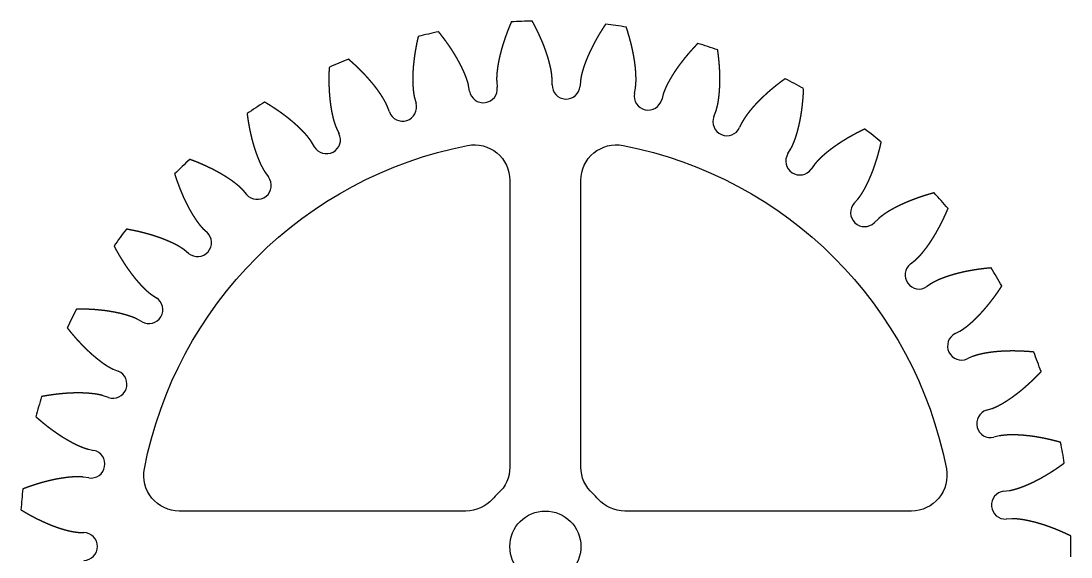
# Model space of a CAD drawing. Header units: millimetres. Extents: x -74 to 74, y -74 to 74.
# Drawn here: x -73.8 to 74, y -1.5 to 74 of the extents above; entities that cross this region are included whole.
import ezdxf

# ---------------------------------------------------------------- set-up
doc = ezdxf.new("R2010")
doc.units = ezdxf.units.MM
doc.layers.get('0').update_dxf_attribs({"linetype": 'CONTINUOUS'})

msp = doc.modelspace()

# ---------------------------------------------------------------- linework, layer by layer
for p, q in [((-6.85, 65.42), (-6.77, 64.65)), ((0.95, 64.99), (0.96, 65.77)), ((4.94, 65.59), (4.88, 64.82)), ((-10.67, 64.12), (-10.8, 64.89)), ((12.54, 63.78), (12.69, 64.54)), ((16.58, 63.66), (16.38, 62.9)), ((-18.42, 63.15), (-18.2, 62.4)), ((-21.95, 61.18), (-22.21, 61.91)), ((23.72, 60.52), (24.01, 61.24)), ((27.68, 59.67), (27.35, 58.97)), ((-29.4, 58.84), (-29.05, 58.15)), ((-32.52, 56.28), (-32.91, 56.95)), ((34.15, 55.31), (34.56, 55.97)), ((37.89, 53.77), (37.44, 53.14)), ((-39.43, 52.65), (-38.97, 52.02)), ((-42.05, 49.57), (-42.55, 50.16)), ((43.47, 48.32), (43.99, 48.9)), ((46.88, 46.14), (46.32, 45.6)), ((-48.2, 44.76), (-47.63, 44.23)), ((-50.22, 41.26), (-50.83, 41.76)), ((51.4, 39.78), (52.02, 40.26)), ((54.36, 37.03), (53.72, 36.59)), ((-55.42, 35.43), (-54.76, 35.02)), ((-56.78, 31.63), (-57.46, 32.01)), ((57.68, 29.97), (58.37, 30.32)), ((60.1, 26.73), (59.39, 26.41)), ((-60.85, 24.97), (-60.13, 24.67)), ((-61.52, 20.98), (-62.26, 21.23)), ((62.1, 19.18), (62.85, 19.41)), ((63.91, 15.57), (63.15, 15.38)), ((-64.34, 13.7), (-63.57, 13.54)), ((-64.28, 9.66), (-65.05, 9.78)), ((64.53, 7.79), (65.3, 7.88)), ((65.66, 3.91), (64.89, 3.86)), ((-65.75, 1.99), (-64.97, 1.97))]:
    msp.add_line(p, q)
for points in [[(-11.18, 5), (-51.54, 5, -0.471527), (-56.45, 10.95, -0.305916), (-10.95, 56.45, -0.471527), (-5, 51.54), (-5, 11.18, -0.213422), (-6.67, 7.45, 0.027842), (-7.45, 6.67, -0.213422)], [(5, 11.18), (5, 51.54, -0.471527), (10.95, 56.45, -0.305916), (56.45, 10.95, -0.471527), (51.54, 5), (11.18, 5, -0.213422), (7.45, 6.67, 0.027842), (6.67, 7.45, -0.213422)]]:
    msp.add_lwpolyline(points, format="xyb", close=True)
msp.add_circle((0, 0), 5)
for centre, radius, start, end in [((0, 0), 74, 91.4297, 93.7131), ((0, 0), 74, 101.7154, 103.9989), ((0, 0), 74, 81.144, 83.4274), ((0, 0), 74, 70.8583, 73.1417), ((0, 0), 74, 112.0011, 114.2846), ((0, 0), 74, 60.5726, 62.856), ((-8.73, 64.44), 1.97, -170.5478, 5.9764), ((2.92, 64.96), 1.97, 179.1665, 355.6906), ((14.47, 63.4), 1.97, 168.8808, 345.4049), ((0, 0), 74, 122.2869, 124.5703), ((-20.1, 61.85), 1.97, -160.2621, 16.2621), ((25.56, 59.8), 1.97, 158.5951, 335.1192), ((-30.82, 57.27), 1.97, -149.9764, 26.5478), ((0, 0), 74, 50.2869, 52.5703), ((35.82, 54.27), 1.97, 148.3094, 324.8335), ((0, 0), 74, 132.5726, 134.856), ((-40.55, 50.84), 1.97, -139.6906, 36.8335), ((0, 0), 74, 40.0011, 42.2846), ((44.94, 47), 1.97, 138.0236, 314.5478), ((0, 0), 74, 142.8583, 145.1417), ((-48.97, 42.79), 1.97, -129.4049, 47.1192), ((52.61, 38.22), 1.97, 127.7379, 304.2621), ((0, 0), 74, 29.7154, 31.9989), ((-55.82, 33.35), 1.97, -119.1192, 57.4049), ((0, 0), 74, 153.144, 155.4274), ((58.59, 28.22), 1.97, 117.4522, 293.9764), ((0, 0), 74, 19.4297, 21.7131), ((-60.88, 22.85), 1.97, -108.8335, 67.6906), ((0, 0), 74, 163.4297, 165.7131), ((62.69, 17.3), 1.97, 107.1665, 283.6906), ((-63.98, 11.61), 1.97, -98.5478, 77.9764), ((0, 0), 74, 9.144, 11.4274), ((0, 0), 74, 173.7154, 175.9989), ((64.77, 5.83), 1.97, 96.8808, 273.4049), ((-65.03, 0), 1.97, -88.2621, 88.2621), ((0, 0), 74, -1.1417, 1.1417)]:
    msp.add_arc(centre, radius, start, end)
for points in [[(0.96, 65.77), (0.96, 65.81), (0.95, 65.88), (0.94, 66), (0.93, 66.15), (0.91, 66.33), (0.89, 66.52), (0.87, 66.71), (0.84, 66.89), (0.8, 67.08), (0.77, 67.26), (0.73, 67.45), (0.68, 67.64), (0.64, 67.82), (0.59, 68.01), (0.55, 68.19), (0.5, 68.38), (0.45, 68.56), (0.39, 68.75), (0.34, 68.93), (0.28, 69.11), (0.22, 69.3), (0.16, 69.48), (0.1, 69.66), (0.03, 69.85), (-0.04, 70.03), (-0.1, 70.21), (-0.17, 70.39), (-0.24, 70.58), (-0.31, 70.76), (-0.39, 70.94), (-0.46, 71.12), (-0.54, 71.3), (-0.62, 71.48), (-0.7, 71.66), (-0.78, 71.84), (-0.86, 72.02), (-0.94, 72.2), (-1.03, 72.38), (-1.11, 72.56), (-1.2, 72.74), (-1.29, 72.91), (-1.38, 73.09), (-1.47, 73.27), (-1.56, 73.45), (-1.66, 73.62), (-1.73, 73.77), (-1.79, 73.87), (-1.83, 73.94), (-1.85, 73.98)], [(-10.8, 64.89), (-10.81, 64.92), (-10.83, 65), (-10.85, 65.1), (-10.89, 65.25), (-10.94, 65.43), (-11, 65.61), (-11.06, 65.79), (-11.12, 65.97), (-11.19, 66.14), (-11.26, 66.32), (-11.33, 66.5), (-11.4, 66.67), (-11.48, 66.85), (-11.56, 67.02), (-11.64, 67.19), (-11.72, 67.37), (-11.8, 67.54), (-11.89, 67.71), (-11.98, 67.88), (-12.07, 68.05), (-12.16, 68.22), (-12.25, 68.39), (-12.35, 68.56), (-12.44, 68.73), (-12.54, 68.9), (-12.64, 69.06), (-12.74, 69.23), (-12.84, 69.4), (-12.94, 69.56), (-13.05, 69.73), (-13.15, 69.89), (-13.26, 70.06), (-13.37, 70.22), (-13.48, 70.38), (-13.59, 70.55), (-13.71, 70.71), (-13.82, 70.87), (-13.93, 71.03), (-14.05, 71.19), (-14.17, 71.35), (-14.29, 71.51), (-14.41, 71.67), (-14.53, 71.83), (-14.65, 71.99), (-14.78, 72.15), (-14.87, 72.27), (-14.95, 72.36), (-15, 72.43), (-15.03, 72.46)], [(-4.79, 73.84), (-4.81, 73.81), (-4.84, 73.73), (-4.89, 73.62), (-4.95, 73.48), (-5.03, 73.29), (-5.1, 73.11), (-5.18, 72.92), (-5.25, 72.74), (-5.32, 72.55), (-5.4, 72.37), (-5.46, 72.18), (-5.53, 71.99), (-5.6, 71.81), (-5.67, 71.62), (-5.73, 71.43), (-5.79, 71.25), (-5.85, 71.06), (-5.91, 70.87), (-5.97, 70.69), (-6.03, 70.5), (-6.08, 70.31), (-6.14, 70.13), (-6.19, 69.94), (-6.24, 69.75), (-6.29, 69.56), (-6.34, 69.37), (-6.39, 69.19), (-6.43, 69), (-6.47, 68.81), (-6.51, 68.62), (-6.55, 68.43), (-6.59, 68.25), (-6.62, 68.06), (-6.66, 67.87), (-6.69, 67.68), (-6.72, 67.49), (-6.74, 67.3), (-6.77, 67.11), (-6.79, 66.93), (-6.81, 66.74), (-6.83, 66.55), (-6.84, 66.36), (-6.85, 66.17), (-6.86, 65.98), (-6.86, 65.8), (-6.86, 65.65), (-6.85, 65.53), (-6.85, 65.46), (-6.85, 65.42)], [(8.47, 73.51), (8.45, 73.48), (8.4, 73.41), (8.34, 73.31), (8.25, 73.18), (8.14, 73.01), (8.03, 72.84), (7.93, 72.67), (7.82, 72.51), (7.72, 72.34), (7.61, 72.17), (7.51, 72), (7.41, 71.82), (7.31, 71.65), (7.21, 71.48), (7.12, 71.31), (7.02, 71.14), (6.93, 70.96), (6.84, 70.79), (6.75, 70.62), (6.66, 70.44), (6.57, 70.27), (6.48, 70.09), (6.4, 69.92), (6.31, 69.74), (6.23, 69.57), (6.15, 69.39), (6.07, 69.21), (5.99, 69.04), (5.92, 68.86), (5.84, 68.68), (5.77, 68.5), (5.7, 68.33), (5.63, 68.15), (5.57, 67.97), (5.5, 67.79), (5.44, 67.61), (5.38, 67.43), (5.32, 67.24), (5.27, 67.06), (5.21, 66.88), (5.16, 66.7), (5.12, 66.52), (5.07, 66.33), (5.04, 66.15), (5, 65.96), (4.98, 65.82), (4.96, 65.7), (4.95, 65.63), (4.94, 65.59)], [(12.69, 64.54), (12.69, 64.58), (12.7, 64.66), (12.71, 64.77), (12.73, 64.92), (12.74, 65.1), (12.76, 65.29), (12.76, 65.48), (12.77, 65.67), (12.77, 65.86), (12.76, 66.05), (12.76, 66.24), (12.75, 66.43), (12.74, 66.62), (12.73, 66.81), (12.71, 67), (12.7, 67.19), (12.68, 67.38), (12.66, 67.57), (12.64, 67.76), (12.61, 67.95), (12.59, 68.14), (12.56, 68.34), (12.53, 68.53), (12.5, 68.72), (12.47, 68.91), (12.44, 69.1), (12.4, 69.29), (12.36, 69.48), (12.32, 69.68), (12.28, 69.87), (12.24, 70.06), (12.2, 70.25), (12.16, 70.44), (12.11, 70.63), (12.06, 70.83), (12.01, 71.02), (11.96, 71.21), (11.91, 71.4), (11.86, 71.59), (11.81, 71.78), (11.75, 71.97), (11.69, 72.16), (11.64, 72.35), (11.58, 72.55), (11.52, 72.74), (11.47, 72.89), (11.43, 73), (11.41, 73.08), (11.39, 73.12)], [(-17.9, 71.8), (-17.91, 71.76), (-17.93, 71.68), (-17.96, 71.57), (-17.99, 71.41), (-18.03, 71.22), (-18.08, 71.02), (-18.12, 70.83), (-18.16, 70.63), (-18.19, 70.43), (-18.23, 70.24), (-18.26, 70.04), (-18.3, 69.85), (-18.33, 69.65), (-18.36, 69.46), (-18.39, 69.26), (-18.42, 69.07), (-18.45, 68.87), (-18.47, 68.68), (-18.5, 68.49), (-18.52, 68.29), (-18.54, 68.1), (-18.56, 67.9), (-18.58, 67.71), (-18.6, 67.51), (-18.61, 67.32), (-18.62, 67.13), (-18.64, 66.93), (-18.65, 66.74), (-18.66, 66.55), (-18.66, 66.36), (-18.67, 66.16), (-18.67, 65.97), (-18.67, 65.78), (-18.67, 65.59), (-18.67, 65.4), (-18.66, 65.21), (-18.65, 65.02), (-18.64, 64.83), (-18.63, 64.64), (-18.62, 64.45), (-18.6, 64.26), (-18.58, 64.07), (-18.56, 63.89), (-18.53, 63.7), (-18.5, 63.51), (-18.47, 63.37), (-18.44, 63.26), (-18.43, 63.18), (-18.42, 63.15)], [(21.46, 70.82), (21.43, 70.79), (21.38, 70.73), (21.29, 70.65), (21.18, 70.53), (21.05, 70.38), (20.91, 70.24), (20.77, 70.09), (20.64, 69.94), (20.51, 69.8), (20.38, 69.65), (20.25, 69.5), (20.12, 69.35), (19.99, 69.2), (19.86, 69.04), (19.74, 68.89), (19.61, 68.74), (19.49, 68.59), (19.37, 68.43), (19.25, 68.28), (19.13, 68.12), (19.01, 67.97), (18.89, 67.81), (18.78, 67.65), (18.66, 67.5), (18.55, 67.34), (18.44, 67.18), (18.33, 67.02), (18.22, 66.86), (18.12, 66.7), (18.01, 66.53), (17.91, 66.37), (17.81, 66.21), (17.71, 66.04), (17.61, 65.88), (17.52, 65.71), (17.43, 65.55), (17.33, 65.38), (17.24, 65.21), (17.16, 65.04), (17.07, 64.87), (16.99, 64.7), (16.91, 64.53), (16.84, 64.36), (16.77, 64.19), (16.7, 64.01), (16.65, 63.87), (16.61, 63.76), (16.59, 63.69), (16.58, 63.66)], [(24.01, 61.24), (24.02, 61.28), (24.04, 61.35), (24.07, 61.46), (24.12, 61.6), (24.16, 61.78), (24.21, 61.96), (24.25, 62.15), (24.29, 62.33), (24.32, 62.52), (24.35, 62.71), (24.38, 62.89), (24.41, 63.08), (24.43, 63.27), (24.45, 63.46), (24.47, 63.65), (24.49, 63.84), (24.51, 64.03), (24.52, 64.22), (24.53, 64.42), (24.55, 64.61), (24.55, 64.8), (24.56, 64.99), (24.57, 65.19), (24.57, 65.38), (24.57, 65.58), (24.57, 65.77), (24.57, 65.97), (24.57, 66.16), (24.57, 66.36), (24.56, 66.55), (24.56, 66.75), (24.55, 66.94), (24.54, 67.14), (24.53, 67.34), (24.52, 67.53), (24.5, 67.73), (24.49, 67.93), (24.47, 68.12), (24.45, 68.32), (24.43, 68.52), (24.41, 68.72), (24.39, 68.92), (24.37, 69.11), (24.34, 69.31), (24.32, 69.51), (24.3, 69.67), (24.28, 69.79), (24.27, 69.87), (24.27, 69.91)], [(-22.21, 61.91), (-22.23, 61.95), (-22.26, 62.02), (-22.31, 62.12), (-22.37, 62.26), (-22.45, 62.42), (-22.54, 62.59), (-22.63, 62.76), (-22.72, 62.92), (-22.82, 63.08), (-22.92, 63.24), (-23.02, 63.4), (-23.12, 63.56), (-23.23, 63.72), (-23.34, 63.88), (-23.45, 64.04), (-23.56, 64.19), (-23.67, 64.35), (-23.79, 64.5), (-23.91, 64.65), (-24.02, 64.8), (-24.14, 64.96), (-24.27, 65.11), (-24.39, 65.25), (-24.51, 65.4), (-24.64, 65.55), (-24.77, 65.7), (-24.9, 65.84), (-25.03, 65.99), (-25.16, 66.13), (-25.29, 66.28), (-25.42, 66.42), (-25.56, 66.56), (-25.69, 66.71), (-25.83, 66.85), (-25.97, 66.99), (-26.11, 67.13), (-26.25, 67.26), (-26.39, 67.4), (-26.54, 67.54), (-26.68, 67.68), (-26.83, 67.81), (-26.97, 67.95), (-27.12, 68.08), (-27.27, 68.21), (-27.42, 68.35), (-27.54, 68.45), (-27.63, 68.53), (-27.69, 68.58), (-27.72, 68.61)], [(-30.43, 67.45), (-30.44, 67.41), (-30.44, 67.33), (-30.45, 67.21), (-30.45, 67.05), (-30.46, 66.85), (-30.47, 66.65), (-30.47, 66.45), (-30.47, 66.25), (-30.48, 66.05), (-30.48, 65.86), (-30.48, 65.66), (-30.48, 65.46), (-30.47, 65.26), (-30.47, 65.06), (-30.46, 64.87), (-30.46, 64.67), (-30.45, 64.47), (-30.44, 64.28), (-30.43, 64.08), (-30.42, 63.89), (-30.4, 63.69), (-30.39, 63.5), (-30.37, 63.3), (-30.35, 63.11), (-30.33, 62.92), (-30.31, 62.72), (-30.29, 62.53), (-30.26, 62.34), (-30.24, 62.15), (-30.21, 61.96), (-30.18, 61.77), (-30.15, 61.58), (-30.12, 61.39), (-30.08, 61.2), (-30.04, 61.01), (-30, 60.83), (-29.96, 60.64), (-29.92, 60.46), (-29.87, 60.27), (-29.83, 60.09), (-29.78, 59.91), (-29.72, 59.72), (-29.67, 59.54), (-29.6, 59.37), (-29.54, 59.19), (-29.49, 59.05), (-29.44, 58.95), (-29.41, 58.88), (-29.4, 58.84)], [(33.76, 65.85), (33.73, 65.83), (33.66, 65.78), (33.57, 65.71), (33.44, 65.61), (33.27, 65.5), (33.11, 65.38), (32.96, 65.26), (32.8, 65.13), (32.64, 65.01), (32.48, 64.89), (32.33, 64.77), (32.18, 64.64), (32.02, 64.52), (31.87, 64.39), (31.72, 64.26), (31.57, 64.13), (31.42, 64.01), (31.27, 63.88), (31.13, 63.74), (30.98, 63.61), (30.84, 63.48), (30.7, 63.35), (30.56, 63.21), (30.42, 63.08), (30.28, 62.94), (30.14, 62.81), (30, 62.67), (29.87, 62.53), (29.74, 62.39), (29.6, 62.25), (29.47, 62.11), (29.35, 61.96), (29.22, 61.82), (29.09, 61.68), (28.97, 61.53), (28.85, 61.38), (28.73, 61.24), (28.61, 61.09), (28.5, 60.94), (28.38, 60.78), (28.27, 60.63), (28.16, 60.48), (28.06, 60.32), (27.96, 60.16), (27.86, 60), (27.78, 59.87), (27.73, 59.77), (27.69, 59.71), (27.68, 59.67)], [(34.56, 55.97), (34.57, 56), (34.61, 56.07), (34.66, 56.17), (34.73, 56.3), (34.81, 56.47), (34.88, 56.65), (34.96, 56.82), (35.03, 57), (35.09, 57.17), (35.16, 57.35), (35.22, 57.53), (35.28, 57.71), (35.34, 57.89), (35.39, 58.08), (35.45, 58.26), (35.5, 58.44), (35.55, 58.63), (35.6, 58.81), (35.64, 59), (35.69, 59.19), (35.73, 59.38), (35.77, 59.56), (35.81, 59.75), (35.85, 59.94), (35.89, 60.13), (35.92, 60.33), (35.96, 60.52), (35.99, 60.71), (36.02, 60.9), (36.05, 61.1), (36.08, 61.29), (36.11, 61.48), (36.13, 61.68), (36.16, 61.87), (36.18, 62.07), (36.2, 62.27), (36.22, 62.46), (36.24, 62.66), (36.26, 62.86), (36.28, 63.06), (36.29, 63.25), (36.31, 63.45), (36.32, 63.65), (36.33, 63.85), (36.34, 64.05), (36.35, 64.21), (36.35, 64.33), (36.36, 64.41), (36.36, 64.45)], [(-32.91, 56.95), (-32.93, 56.98), (-32.98, 57.05), (-33.04, 57.14), (-33.13, 57.26), (-33.24, 57.41), (-33.35, 57.56), (-33.47, 57.71), (-33.59, 57.85), (-33.72, 58), (-33.84, 58.14), (-33.97, 58.28), (-34.1, 58.41), (-34.24, 58.55), (-34.37, 58.69), (-34.51, 58.82), (-34.64, 58.95), (-34.78, 59.08), (-34.92, 59.22), (-35.07, 59.34), (-35.21, 59.47), (-35.35, 59.6), (-35.5, 59.73), (-35.65, 59.85), (-35.8, 59.98), (-35.95, 60.1), (-36.1, 60.22), (-36.25, 60.34), (-36.41, 60.46), (-36.56, 60.58), (-36.72, 60.7), (-36.87, 60.81), (-37.03, 60.93), (-37.19, 61.05), (-37.35, 61.16), (-37.51, 61.27), (-37.68, 61.39), (-37.84, 61.5), (-38.01, 61.61), (-38.17, 61.72), (-38.34, 61.82), (-38.5, 61.93), (-38.67, 62.04), (-38.84, 62.14), (-39.01, 62.25), (-39.18, 62.35), (-39.32, 62.44), (-39.42, 62.5), (-39.49, 62.54), (-39.53, 62.56)], [(-41.99, 60.93), (-41.98, 60.89), (-41.97, 60.81), (-41.96, 60.7), (-41.94, 60.54), (-41.91, 60.34), (-41.88, 60.14), (-41.85, 59.94), (-41.82, 59.75), (-41.78, 59.55), (-41.75, 59.35), (-41.71, 59.16), (-41.68, 58.97), (-41.64, 58.77), (-41.6, 58.58), (-41.56, 58.38), (-41.52, 58.19), (-41.47, 58), (-41.43, 57.81), (-41.38, 57.62), (-41.34, 57.43), (-41.29, 57.24), (-41.24, 57.05), (-41.19, 56.86), (-41.13, 56.68), (-41.08, 56.49), (-41.02, 56.3), (-40.97, 56.12), (-40.91, 55.93), (-40.85, 55.75), (-40.79, 55.57), (-40.72, 55.39), (-40.66, 55.21), (-40.59, 55.03), (-40.52, 54.85), (-40.45, 54.67), (-40.38, 54.49), (-40.31, 54.32), (-40.23, 54.14), (-40.16, 53.97), (-40.08, 53.8), (-39.99, 53.63), (-39.91, 53.46), (-39.82, 53.29), (-39.73, 53.13), (-39.63, 52.96), (-39.56, 52.84), (-39.5, 52.74), (-39.45, 52.68), (-39.43, 52.65)], [(44.98, 58.76), (44.94, 58.75), (44.87, 58.71), (44.76, 58.66), (44.61, 58.59), (44.43, 58.5), (44.26, 58.41), (44.08, 58.32), (43.9, 58.23), (43.72, 58.14), (43.55, 58.05), (43.37, 57.95), (43.2, 57.86), (43.03, 57.76), (42.86, 57.66), (42.68, 57.57), (42.51, 57.47), (42.35, 57.37), (42.18, 57.26), (42.01, 57.16), (41.84, 57.06), (41.68, 56.95), (41.52, 56.85), (41.35, 56.74), (41.19, 56.63), (41.03, 56.52), (40.87, 56.41), (40.71, 56.3), (40.55, 56.19), (40.4, 56.08), (40.24, 55.96), (40.09, 55.85), (39.94, 55.73), (39.79, 55.61), (39.64, 55.49), (39.49, 55.37), (39.35, 55.25), (39.2, 55.12), (39.06, 55), (38.92, 54.87), (38.78, 54.74), (38.64, 54.61), (38.51, 54.48), (38.38, 54.34), (38.25, 54.2), (38.12, 54.06), (38.03, 53.95), (37.96, 53.86), (37.91, 53.8), (37.89, 53.77)], [(43.99, 48.9), (44.02, 48.93), (44.06, 48.99), (44.13, 49.08), (44.22, 49.2), (44.33, 49.35), (44.44, 49.51), (44.54, 49.66), (44.64, 49.83), (44.74, 49.99), (44.83, 50.15), (44.93, 50.32), (45.02, 50.48), (45.11, 50.65), (45.19, 50.82), (45.28, 50.99), (45.36, 51.17), (45.44, 51.34), (45.53, 51.51), (45.6, 51.69), (45.68, 51.86), (45.76, 52.04), (45.83, 52.22), (45.91, 52.4), (45.98, 52.58), (46.05, 52.76), (46.12, 52.94), (46.19, 53.12), (46.25, 53.31), (46.32, 53.49), (46.38, 53.68), (46.44, 53.86), (46.5, 54.05), (46.56, 54.24), (46.62, 54.42), (46.68, 54.61), (46.74, 54.8), (46.79, 54.99), (46.85, 55.18), (46.9, 55.37), (46.95, 55.57), (47, 55.76), (47.05, 55.95), (47.1, 56.14), (47.15, 56.34), (47.19, 56.53), (47.23, 56.69), (47.26, 56.81), (47.27, 56.89), (47.28, 56.92)], [(-42.55, 50.16), (-42.58, 50.19), (-42.63, 50.24), (-42.71, 50.32), (-42.82, 50.43), (-42.95, 50.56), (-43.09, 50.68), (-43.24, 50.8), (-43.38, 50.92), (-43.53, 51.04), (-43.68, 51.16), (-43.83, 51.27), (-43.98, 51.39), (-44.14, 51.5), (-44.3, 51.61), (-44.45, 51.71), (-44.61, 51.82), (-44.77, 51.92), (-44.94, 52.03), (-45.1, 52.13), (-45.26, 52.23), (-45.43, 52.33), (-45.59, 52.43), (-45.76, 52.52), (-45.93, 52.62), (-46.1, 52.71), (-46.27, 52.81), (-46.44, 52.9), (-46.62, 52.99), (-46.79, 53.08), (-46.97, 53.17), (-47.14, 53.25), (-47.32, 53.34), (-47.49, 53.42), (-47.67, 53.51), (-47.85, 53.59), (-48.03, 53.67), (-48.21, 53.75), (-48.39, 53.83), (-48.58, 53.91), (-48.76, 53.99), (-48.94, 54.06), (-49.13, 54.14), (-49.31, 54.21), (-49.5, 54.28), (-49.69, 54.35), (-49.84, 54.41), (-49.95, 54.45), (-50.03, 54.48), (-50.06, 54.5)], [(-52.19, 52.46), (-52.18, 52.42), (-52.16, 52.34), (-52.12, 52.23), (-52.07, 52.08), (-52.01, 51.89), (-51.94, 51.7), (-51.88, 51.51), (-51.81, 51.32), (-51.74, 51.13), (-51.67, 50.95), (-51.61, 50.76), (-51.53, 50.58), (-51.46, 50.39), (-51.39, 50.21), (-51.31, 50.03), (-51.24, 49.84), (-51.16, 49.66), (-51.08, 49.48), (-51.01, 49.3), (-50.93, 49.12), (-50.84, 48.95), (-50.76, 48.77), (-50.68, 48.59), (-50.59, 48.42), (-50.51, 48.25), (-50.42, 48.07), (-50.33, 47.9), (-50.24, 47.73), (-50.15, 47.56), (-50.05, 47.39), (-49.96, 47.22), (-49.86, 47.06), (-49.77, 46.89), (-49.67, 46.73), (-49.57, 46.57), (-49.46, 46.41), (-49.36, 46.25), (-49.25, 46.09), (-49.15, 45.93), (-49.04, 45.78), (-48.93, 45.62), (-48.81, 45.47), (-48.7, 45.32), (-48.58, 45.18), (-48.45, 45.04), (-48.35, 44.92), (-48.28, 44.84), (-48.23, 44.79), (-48.2, 44.76)], [(54.75, 49.79), (54.71, 49.78), (54.63, 49.76), (54.51, 49.73), (54.36, 49.68), (54.17, 49.63), (53.97, 49.57), (53.78, 49.51), (53.59, 49.46), (53.4, 49.4), (53.21, 49.34), (53.03, 49.28), (52.84, 49.21), (52.65, 49.15), (52.46, 49.08), (52.28, 49.02), (52.09, 48.95), (51.91, 48.88), (51.72, 48.81), (51.54, 48.74), (51.36, 48.67), (51.18, 48.6), (51, 48.52), (50.82, 48.45), (50.64, 48.37), (50.46, 48.29), (50.29, 48.21), (50.11, 48.13), (49.94, 48.05), (49.76, 47.96), (49.59, 47.88), (49.42, 47.79), (49.25, 47.7), (49.08, 47.61), (48.91, 47.52), (48.74, 47.43), (48.58, 47.33), (48.41, 47.24), (48.25, 47.14), (48.09, 47.04), (47.93, 46.94), (47.77, 46.83), (47.62, 46.72), (47.46, 46.61), (47.31, 46.5), (47.17, 46.39), (47.05, 46.29), (46.96, 46.22), (46.91, 46.17), (46.88, 46.14)], [(52.02, 40.26), (52.05, 40.28), (52.1, 40.33), (52.19, 40.41), (52.3, 40.51), (52.43, 40.64), (52.56, 40.78), (52.69, 40.91), (52.82, 41.05), (52.94, 41.2), (53.07, 41.34), (53.19, 41.49), (53.31, 41.64), (53.42, 41.79), (53.54, 41.94), (53.66, 42.09), (53.77, 42.24), (53.88, 42.4), (53.99, 42.56), (54.1, 42.71), (54.21, 42.87), (54.32, 43.03), (54.42, 43.2), (54.52, 43.36), (54.63, 43.52), (54.73, 43.69), (54.83, 43.86), (54.93, 44.02), (55.03, 44.19), (55.12, 44.36), (55.22, 44.53), (55.31, 44.7), (55.41, 44.88), (55.5, 45.05), (55.59, 45.22), (55.68, 45.4), (55.77, 45.58), (55.86, 45.75), (55.95, 45.93), (56.03, 46.11), (56.12, 46.29), (56.2, 46.47), (56.29, 46.65), (56.37, 46.83), (56.45, 47.01), (56.53, 47.2), (56.59, 47.35), (56.64, 47.46), (56.67, 47.53), (56.69, 47.57)], [(-50.83, 41.76), (-50.86, 41.78), (-50.92, 41.82), (-51.01, 41.89), (-51.13, 41.97), (-51.29, 42.07), (-51.45, 42.17), (-51.61, 42.27), (-51.78, 42.36), (-51.94, 42.45), (-52.11, 42.54), (-52.28, 42.62), (-52.45, 42.71), (-52.63, 42.79), (-52.8, 42.87), (-52.97, 42.94), (-53.15, 43.02), (-53.33, 43.1), (-53.5, 43.17), (-53.68, 43.24), (-53.86, 43.31), (-54.04, 43.38), (-54.22, 43.44), (-54.41, 43.51), (-54.59, 43.57), (-54.77, 43.63), (-54.96, 43.7), (-55.14, 43.76), (-55.33, 43.81), (-55.52, 43.87), (-55.7, 43.93), (-55.89, 43.98), (-56.08, 44.03), (-56.27, 44.08), (-56.46, 44.13), (-56.65, 44.18), (-56.84, 44.23), (-57.04, 44.28), (-57.23, 44.32), (-57.42, 44.37), (-57.62, 44.41), (-57.81, 44.45), (-58.01, 44.49), (-58.2, 44.53), (-58.4, 44.57), (-58.59, 44.61), (-58.75, 44.64), (-58.87, 44.66), (-58.95, 44.67), (-58.99, 44.68)], [(-60.72, 42.29), (-60.7, 42.26), (-60.67, 42.19), (-60.61, 42.08), (-60.53, 41.94), (-60.44, 41.77), (-60.34, 41.59), (-60.24, 41.42), (-60.14, 41.24), (-60.04, 41.07), (-59.94, 40.9), (-59.84, 40.73), (-59.74, 40.56), (-59.63, 40.39), (-59.53, 40.23), (-59.42, 40.06), (-59.32, 39.89), (-59.21, 39.73), (-59.1, 39.57), (-58.99, 39.4), (-58.88, 39.24), (-58.77, 39.08), (-58.65, 38.92), (-58.54, 38.77), (-58.42, 38.61), (-58.31, 38.45), (-58.19, 38.3), (-58.07, 38.14), (-57.95, 37.99), (-57.83, 37.84), (-57.71, 37.69), (-57.59, 37.54), (-57.46, 37.4), (-57.34, 37.25), (-57.21, 37.11), (-57.08, 36.97), (-56.96, 36.83), (-56.82, 36.69), (-56.69, 36.55), (-56.56, 36.42), (-56.42, 36.28), (-56.29, 36.15), (-56.15, 36.03), (-56.01, 35.9), (-55.86, 35.78), (-55.72, 35.66), (-55.6, 35.57), (-55.51, 35.5), (-55.45, 35.46), (-55.42, 35.43)], [(62.76, 39.21), (62.72, 39.21), (62.64, 39.2), (62.52, 39.19), (62.36, 39.18), (62.16, 39.16), (61.96, 39.14), (61.76, 39.12), (61.56, 39.09), (61.37, 39.07), (61.17, 39.04), (60.97, 39.02), (60.78, 38.99), (60.58, 38.96), (60.38, 38.93), (60.19, 38.9), (60, 38.86), (59.8, 38.83), (59.61, 38.79), (59.42, 38.76), (59.23, 38.72), (59.03, 38.68), (58.84, 38.64), (58.65, 38.59), (58.46, 38.55), (58.28, 38.5), (58.09, 38.46), (57.9, 38.41), (57.71, 38.36), (57.53, 38.31), (57.34, 38.25), (57.16, 38.2), (56.97, 38.14), (56.79, 38.08), (56.61, 38.02), (56.43, 37.96), (56.25, 37.9), (56.07, 37.83), (55.89, 37.76), (55.72, 37.7), (55.54, 37.62), (55.37, 37.55), (55.19, 37.47), (55.02, 37.39), (54.86, 37.31), (54.69, 37.22), (54.56, 37.15), (54.46, 37.09), (54.4, 37.05), (54.36, 37.03)], [(58.37, 30.32), (58.4, 30.34), (58.47, 30.38), (58.56, 30.44), (58.69, 30.52), (58.85, 30.63), (59, 30.74), (59.15, 30.85), (59.3, 30.96), (59.45, 31.08), (59.6, 31.2), (59.74, 31.32), (59.88, 31.45), (60.03, 31.57), (60.17, 31.7), (60.31, 31.83), (60.45, 31.96), (60.59, 32.1), (60.72, 32.23), (60.86, 32.37), (60.99, 32.51), (61.13, 32.64), (61.26, 32.79), (61.39, 32.93), (61.52, 33.07), (61.65, 33.22), (61.78, 33.36), (61.91, 33.51), (62.03, 33.66), (62.16, 33.81), (62.28, 33.96), (62.41, 34.11), (62.53, 34.26), (62.65, 34.42), (62.77, 34.57), (62.89, 34.73), (63.01, 34.89), (63.13, 35.04), (63.25, 35.2), (63.37, 35.36), (63.48, 35.52), (63.6, 35.69), (63.71, 35.85), (63.82, 36.01), (63.94, 36.18), (64.05, 36.35), (64.14, 36.48), (64.2, 36.58), (64.25, 36.65), (64.27, 36.68)], [(-57.46, 32.01), (-57.5, 32.03), (-57.57, 32.06), (-57.67, 32.11), (-57.81, 32.17), (-57.98, 32.24), (-58.15, 32.31), (-58.33, 32.37), (-58.51, 32.43), (-58.69, 32.49), (-58.87, 32.55), (-59.05, 32.6), (-59.24, 32.65), (-59.42, 32.7), (-59.6, 32.75), (-59.79, 32.8), (-59.98, 32.84), (-60.16, 32.88), (-60.35, 32.92), (-60.54, 32.96), (-60.73, 33), (-60.92, 33.03), (-61.11, 33.06), (-61.3, 33.1), (-61.49, 33.13), (-61.68, 33.15), (-61.88, 33.18), (-62.07, 33.21), (-62.26, 33.23), (-62.46, 33.25), (-62.65, 33.27), (-62.85, 33.29), (-63.04, 33.31), (-63.24, 33.33), (-63.43, 33.34), (-63.63, 33.36), (-63.83, 33.37), (-64.03, 33.38), (-64.22, 33.39), (-64.42, 33.4), (-64.62, 33.41), (-64.82, 33.42), (-65.02, 33.42), (-65.22, 33.43), (-65.42, 33.43), (-65.62, 33.43), (-65.78, 33.43), (-65.9, 33.43), (-65.98, 33.43), (-66.02, 33.43)], [(-67.3, 30.77), (-67.27, 30.74), (-67.22, 30.68), (-67.15, 30.58), (-67.05, 30.46), (-66.92, 30.3), (-66.8, 30.15), (-66.67, 30), (-66.54, 29.84), (-66.41, 29.69), (-66.28, 29.54), (-66.15, 29.39), (-66.02, 29.24), (-65.89, 29.1), (-65.75, 28.95), (-65.62, 28.81), (-65.49, 28.66), (-65.35, 28.52), (-65.21, 28.38), (-65.08, 28.24), (-64.94, 28.1), (-64.8, 27.96), (-64.66, 27.82), (-64.52, 27.69), (-64.38, 27.56), (-64.24, 27.42), (-64.09, 27.29), (-63.95, 27.16), (-63.81, 27.03), (-63.66, 26.91), (-63.51, 26.78), (-63.37, 26.66), (-63.22, 26.54), (-63.07, 26.42), (-62.92, 26.3), (-62.77, 26.18), (-62.62, 26.07), (-62.46, 25.95), (-62.31, 25.84), (-62.15, 25.73), (-62, 25.63), (-61.84, 25.52), (-61.68, 25.42), (-61.52, 25.32), (-61.35, 25.23), (-61.19, 25.14), (-61.06, 25.07), (-60.96, 25.02), (-60.89, 24.99), (-60.85, 24.97)], [(68.75, 27.38), (68.71, 27.38), (68.63, 27.39), (68.51, 27.4), (68.35, 27.41), (68.15, 27.43), (67.95, 27.45), (67.75, 27.46), (67.55, 27.47), (67.35, 27.48), (67.16, 27.49), (66.96, 27.5), (66.76, 27.51), (66.56, 27.52), (66.37, 27.52), (66.17, 27.52), (65.97, 27.53), (65.77, 27.53), (65.58, 27.53), (65.38, 27.52), (65.19, 27.52), (64.99, 27.51), (64.8, 27.51), (64.6, 27.5), (64.41, 27.49), (64.21, 27.48), (64.02, 27.47), (63.83, 27.45), (63.63, 27.44), (63.44, 27.42), (63.25, 27.4), (63.06, 27.38), (62.87, 27.36), (62.68, 27.33), (62.49, 27.3), (62.3, 27.28), (62.11, 27.24), (61.92, 27.21), (61.74, 27.18), (61.55, 27.14), (61.37, 27.1), (61.18, 27.06), (61, 27.01), (60.82, 26.96), (60.64, 26.91), (60.46, 26.86), (60.31, 26.81), (60.21, 26.77), (60.14, 26.74), (60.1, 26.73)], [(62.85, 19.41), (62.88, 19.43), (62.95, 19.45), (63.06, 19.5), (63.2, 19.55), (63.37, 19.63), (63.54, 19.71), (63.71, 19.79), (63.88, 19.88), (64.04, 19.97), (64.21, 20.06), (64.37, 20.15), (64.54, 20.25), (64.7, 20.35), (64.86, 20.45), (65.02, 20.55), (65.18, 20.66), (65.34, 20.76), (65.5, 20.87), (65.66, 20.98), (65.82, 21.09), (65.97, 21.21), (66.13, 21.32), (66.28, 21.44), (66.44, 21.55), (66.59, 21.67), (66.74, 21.79), (66.9, 21.92), (67.05, 22.04), (67.2, 22.16), (67.35, 22.29), (67.5, 22.42), (67.64, 22.55), (67.79, 22.68), (67.94, 22.81), (68.08, 22.94), (68.23, 23.07), (68.37, 23.21), (68.52, 23.34), (68.66, 23.48), (68.81, 23.62), (68.95, 23.76), (69.09, 23.9), (69.23, 24.04), (69.37, 24.18), (69.51, 24.33), (69.62, 24.44), (69.7, 24.53), (69.76, 24.59), (69.79, 24.62)], [(-62.26, 21.23), (-62.29, 21.24), (-62.37, 21.26), (-62.47, 21.29), (-62.62, 21.33), (-62.8, 21.37), (-62.99, 21.4), (-63.17, 21.44), (-63.36, 21.47), (-63.55, 21.49), (-63.74, 21.51), (-63.92, 21.53), (-64.11, 21.55), (-64.3, 21.57), (-64.49, 21.58), (-64.69, 21.59), (-64.88, 21.6), (-65.07, 21.61), (-65.26, 21.62), (-65.45, 21.62), (-65.64, 21.62), (-65.84, 21.62), (-66.03, 21.62), (-66.22, 21.62), (-66.42, 21.61), (-66.61, 21.61), (-66.81, 21.6), (-67, 21.59), (-67.2, 21.58), (-67.39, 21.57), (-67.59, 21.55), (-67.78, 21.54), (-67.98, 21.52), (-68.17, 21.5), (-68.37, 21.48), (-68.56, 21.46), (-68.76, 21.44), (-68.96, 21.41), (-69.15, 21.39), (-69.35, 21.36), (-69.55, 21.33), (-69.74, 21.31), (-69.94, 21.28), (-70.14, 21.24), (-70.34, 21.21), (-70.53, 21.18), (-70.69, 21.15), (-70.81, 21.13), (-70.89, 21.11), (-70.93, 21.1)], [(-71.71, 18.26), (-71.68, 18.23), (-71.62, 18.18), (-71.53, 18.1), (-71.41, 18), (-71.26, 17.87), (-71.11, 17.74), (-70.95, 17.61), (-70.8, 17.48), (-70.65, 17.36), (-70.49, 17.23), (-70.34, 17.11), (-70.18, 16.99), (-70.02, 16.86), (-69.87, 16.74), (-69.71, 16.63), (-69.55, 16.51), (-69.39, 16.39), (-69.23, 16.28), (-69.07, 16.16), (-68.91, 16.05), (-68.75, 15.94), (-68.59, 15.83), (-68.43, 15.72), (-68.27, 15.62), (-68.1, 15.51), (-67.94, 15.41), (-67.77, 15.31), (-67.61, 15.21), (-67.44, 15.11), (-67.28, 15.01), (-67.11, 14.92), (-66.94, 14.82), (-66.77, 14.73), (-66.6, 14.64), (-66.43, 14.55), (-66.26, 14.47), (-66.09, 14.38), (-65.92, 14.3), (-65.75, 14.22), (-65.58, 14.14), (-65.4, 14.07), (-65.23, 14), (-65.05, 13.93), (-64.87, 13.87), (-64.7, 13.81), (-64.55, 13.76), (-64.44, 13.73), (-64.37, 13.71), (-64.34, 13.7)], [(72.53, 14.66), (72.49, 14.67), (72.42, 14.69), (72.3, 14.73), (72.15, 14.77), (71.95, 14.82), (71.76, 14.87), (71.57, 14.92), (71.37, 14.97), (71.18, 15.01), (70.99, 15.06), (70.79, 15.1), (70.6, 15.15), (70.41, 15.19), (70.21, 15.23), (70.02, 15.27), (69.83, 15.3), (69.63, 15.34), (69.44, 15.37), (69.25, 15.41), (69.05, 15.44), (68.86, 15.47), (68.67, 15.5), (68.47, 15.52), (68.28, 15.55), (68.09, 15.57), (67.9, 15.59), (67.7, 15.61), (67.51, 15.63), (67.32, 15.65), (67.13, 15.67), (66.93, 15.68), (66.74, 15.69), (66.55, 15.7), (66.36, 15.71), (66.17, 15.71), (65.98, 15.72), (65.79, 15.72), (65.6, 15.72), (65.41, 15.71), (65.22, 15.71), (65.03, 15.7), (64.84, 15.69), (64.65, 15.67), (64.47, 15.65), (64.28, 15.63), (64.13, 15.61), (64.02, 15.59), (63.95, 15.58), (63.91, 15.57)], [(65.3, 7.88), (65.34, 7.89), (65.42, 7.9), (65.53, 7.92), (65.67, 7.95), (65.86, 8), (66.04, 8.05), (66.22, 8.1), (66.4, 8.15), (66.58, 8.21), (66.76, 8.27), (66.94, 8.33), (67.12, 8.4), (67.29, 8.47), (67.47, 8.54), (67.65, 8.61), (67.82, 8.69), (68, 8.76), (68.18, 8.84), (68.35, 8.92), (68.53, 9), (68.7, 9.08), (68.87, 9.17), (69.05, 9.26), (69.22, 9.35), (69.39, 9.44), (69.56, 9.53), (69.73, 9.62), (69.9, 9.71), (70.07, 9.81), (70.24, 9.91), (70.41, 10.01), (70.58, 10.11), (70.75, 10.21), (70.92, 10.31), (71.09, 10.41), (71.25, 10.52), (71.42, 10.63), (71.59, 10.73), (71.75, 10.84), (71.92, 10.95), (72.08, 11.07), (72.25, 11.18), (72.41, 11.29), (72.57, 11.41), (72.74, 11.52), (72.87, 11.62), (72.96, 11.69), (73.03, 11.74), (73.06, 11.76)], [(-65.05, 9.78), (-65.09, 9.78), (-65.16, 9.79), (-65.27, 9.79), (-65.42, 9.8), (-65.61, 9.81), (-65.8, 9.81), (-65.99, 9.81), (-66.18, 9.81), (-66.36, 9.8), (-66.55, 9.79), (-66.74, 9.77), (-66.93, 9.76), (-67.12, 9.74), (-67.31, 9.72), (-67.5, 9.7), (-67.69, 9.67), (-67.88, 9.64), (-68.07, 9.62), (-68.26, 9.59), (-68.45, 9.55), (-68.64, 9.52), (-68.83, 9.48), (-69.02, 9.45), (-69.21, 9.41), (-69.4, 9.37), (-69.59, 9.32), (-69.78, 9.28), (-69.97, 9.23), (-70.16, 9.19), (-70.35, 9.14), (-70.54, 9.09), (-70.73, 9.04), (-70.92, 8.98), (-71.11, 8.93), (-71.29, 8.87), (-71.48, 8.82), (-71.67, 8.76), (-71.86, 8.7), (-72.05, 8.64), (-72.24, 8.57), (-72.43, 8.51), (-72.62, 8.44), (-72.8, 8.38), (-72.99, 8.31), (-73.18, 8.24), (-73.33, 8.19), (-73.44, 8.14), (-73.52, 8.11), (-73.56, 8.1)], [(-73.82, 5.16), (-73.79, 5.14), (-73.72, 5.1), (-73.61, 5.04), (-73.48, 4.96), (-73.3, 4.86), (-73.13, 4.76), (-72.96, 4.66), (-72.78, 4.56), (-72.61, 4.46), (-72.43, 4.37), (-72.26, 4.27), (-72.08, 4.18), (-71.91, 4.09), (-71.73, 4), (-71.56, 3.91), (-71.38, 3.82), (-71.2, 3.74), (-71.03, 3.65), (-70.85, 3.57), (-70.67, 3.49), (-70.49, 3.41), (-70.31, 3.33), (-70.14, 3.25), (-69.96, 3.18), (-69.78, 3.1), (-69.6, 3.03), (-69.42, 2.96), (-69.24, 2.89), (-69.06, 2.82), (-68.88, 2.76), (-68.69, 2.69), (-68.51, 2.63), (-68.33, 2.57), (-68.15, 2.51), (-67.97, 2.46), (-67.78, 2.4), (-67.6, 2.35), (-67.42, 2.3), (-67.23, 2.25), (-67.05, 2.21), (-66.86, 2.17), (-66.68, 2.13), (-66.49, 2.09), (-66.31, 2.06), (-66.12, 2.04), (-65.97, 2.02), (-65.86, 2.01), (-65.79, 2), (-65.75, 1.99)], [(73.99, 1.47), (73.95, 1.49), (73.88, 1.53), (73.77, 1.58), (73.62, 1.65), (73.44, 1.73), (73.26, 1.82), (73.08, 1.9), (72.9, 1.98), (72.72, 2.06), (72.53, 2.14), (72.35, 2.22), (72.17, 2.3), (71.99, 2.37), (71.8, 2.45), (71.62, 2.52), (71.44, 2.59), (71.25, 2.66), (71.07, 2.73), (70.88, 2.79), (70.7, 2.86), (70.52, 2.92), (70.33, 2.99), (70.15, 3.05), (69.96, 3.11), (69.77, 3.16), (69.59, 3.22), (69.4, 3.27), (69.22, 3.33), (69.03, 3.38), (68.85, 3.43), (68.66, 3.48), (68.47, 3.52), (68.29, 3.56), (68.1, 3.61), (67.91, 3.65), (67.72, 3.68), (67.54, 3.72), (67.35, 3.75), (67.16, 3.78), (66.98, 3.81), (66.79, 3.84), (66.6, 3.86), (66.41, 3.88), (66.23, 3.89), (66.04, 3.9), (65.89, 3.9), (65.77, 3.91), (65.7, 3.91), (65.66, 3.91)]]:
    msp.add_open_spline(points, degree=5)

doc.saveas('drawing.dxf')
